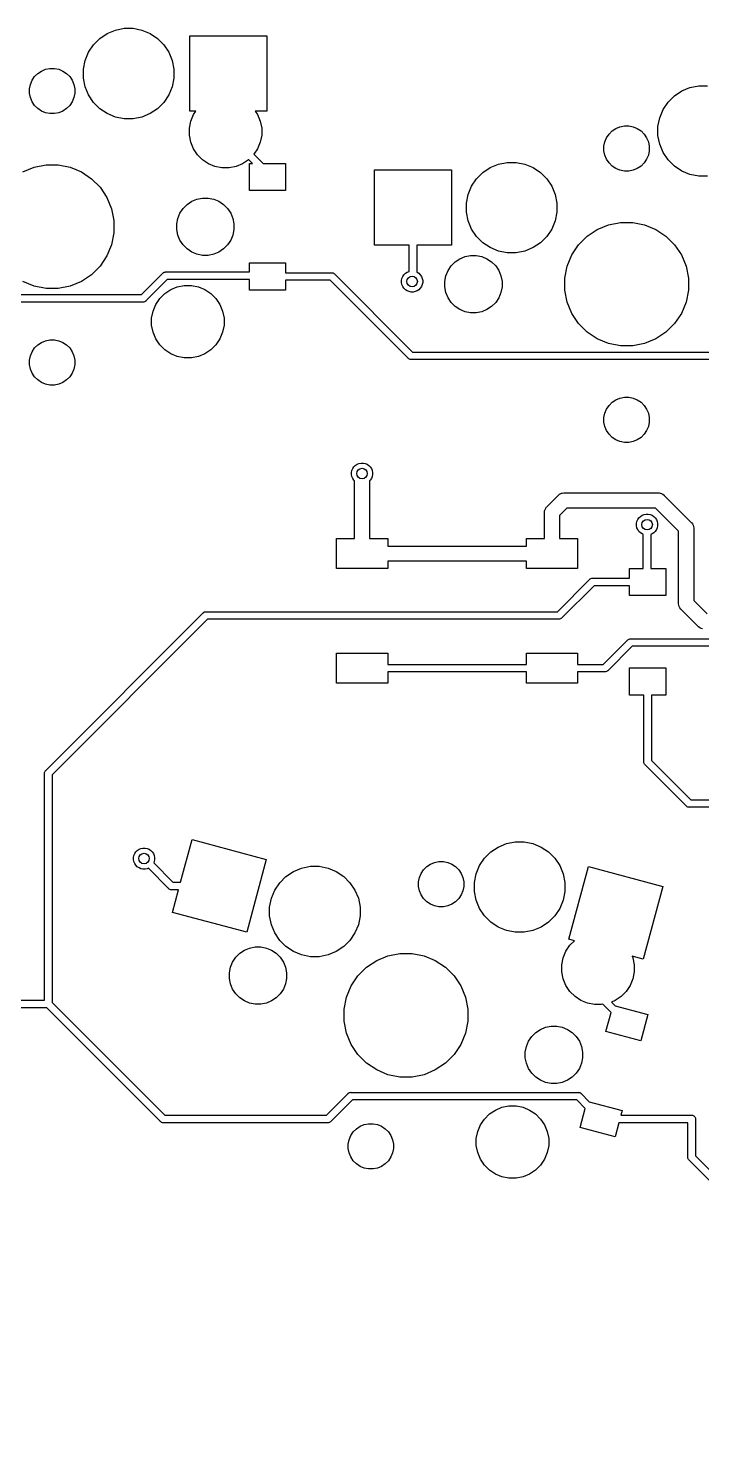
# Model space of a CAD drawing. Extents: x 70 to 347, y -163 to -55.
# Drawn here: x 293.66 to 315.99, y -162.99 to -116.05 of the extents above; entities that cross this region are included whole.
import ezdxf

# ---------------------------------------------------------------- set-up
doc = ezdxf.new("R2010")
doc.units = 0
doc.layers.add('BLACK', color=7, linetype='CONTINUOUS')

msp = doc.modelspace()

# ---------------------------------------------------------------- linework, layer by layer
at = {"layer": 'BLACK', "linetype": 'CONTINUOUS'}
for p, q in [((295.821, -116.595), (296.03, -116.386)), ((296.03, -116.386), (296.276, -116.222)), ((296.276, -116.222), (296.549, -116.109)), ((296.549, -116.109), (296.839, -116.051)), ((296.839, -116.051), (297.134, -116.051)), ((297.134, -116.051), (297.424, -116.109)), ((297.424, -116.109), (297.697, -116.222)), ((297.697, -116.222), (297.943, -116.386)), ((297.943, -116.386), (298.152, -116.595)), ((299.014, -118.801), (299.014, -116.301)), ((299.014, -116.301), (301.564, -116.301)), ((301.564, -116.301), (301.564, -118.801)), ((295.544, -117.114), (295.657, -116.841)), ((295.657, -116.841), (295.821, -116.595)), ((298.152, -116.595), (298.316, -116.841)), ((298.316, -116.841), (298.429, -117.114)), ((295.487, -117.403), (295.544, -117.114)), ((298.429, -117.114), (298.487, -117.403)), ((293.725, -117.912), (293.782, -117.776)), ((293.782, -117.776), (293.864, -117.653)), ((293.864, -117.653), (293.969, -117.549)), ((293.969, -117.549), (294.091, -117.467)), ((294.091, -117.467), (294.228, -117.41)), ((294.228, -117.41), (294.373, -117.381)), ((294.373, -117.381), (294.52, -117.381)), ((294.52, -117.381), (294.665, -117.41)), ((294.665, -117.41), (294.802, -117.467)), ((294.802, -117.467), (294.925, -117.549)), ((294.925, -117.549), (295.029, -117.653)), ((295.029, -117.653), (295.111, -117.776)), ((295.111, -117.776), (295.168, -117.912)), ((295.487, -117.699), (295.487, -117.403)), ((295.544, -117.989), (295.487, -117.699)), ((298.487, -117.699), (298.429, -117.989)), ((298.487, -117.403), (298.487, -117.699)), ((293.697, -118.057), (293.725, -117.912)), ((293.697, -118.205), (293.697, -118.057)), ((293.725, -118.35), (293.697, -118.205)), ((295.168, -117.912), (295.197, -118.057)), ((295.197, -118.205), (295.168, -118.35)), ((295.197, -118.057), (295.197, -118.205)), ((295.657, -118.262), (295.544, -117.989)), ((295.821, -118.507), (295.657, -118.262)), ((298.316, -118.262), (298.152, -118.507)), ((298.429, -117.989), (298.316, -118.262)), ((315.08, -118.291), (315.326, -118.127)), ((315.326, -118.127), (315.599, -118.014)), ((315.599, -118.014), (315.889, -117.956)), ((315.889, -117.956), (316.184, -117.956)), ((293.782, -118.486), (293.725, -118.35)), ((293.864, -118.609), (293.782, -118.486)), ((293.969, -118.714), (293.864, -118.609)), ((294.091, -118.796), (293.969, -118.714)), ((294.925, -118.714), (294.802, -118.796)), ((295.029, -118.609), (294.925, -118.714)), ((295.111, -118.486), (295.029, -118.609)), ((295.168, -118.35), (295.111, -118.486)), ((296.03, -118.716), (295.821, -118.507)), ((296.276, -118.88), (296.03, -118.716)), ((297.943, -118.716), (297.697, -118.88)), ((298.152, -118.507), (297.943, -118.716)), ((314.594, -119.019), (314.707, -118.746)), ((314.707, -118.746), (314.871, -118.5)), ((314.871, -118.5), (315.08, -118.291)), ((294.228, -118.852), (294.091, -118.796)), ((294.373, -118.881), (294.228, -118.852)), ((294.52, -118.881), (294.373, -118.881)), ((294.665, -118.852), (294.52, -118.881)), ((294.802, -118.796), (294.665, -118.852)), ((296.549, -118.994), (296.276, -118.88)), ((296.839, -119.051), (296.549, -118.994)), ((297.134, -119.051), (296.839, -119.051)), ((297.424, -118.994), (297.134, -119.051)), ((297.697, -118.88), (297.424, -118.994)), ((298.997, -119.363), (299.043, -119.131)), ((299.208, -118.801), (299.014, -118.801)), ((299.043, -119.131), (299.133, -118.913)), ((299.133, -118.913), (299.208, -118.801)), ((301.564, -118.801), (301.185, -118.801)), ((301.185, -118.801), (301.26, -118.913)), ((301.26, -118.913), (301.35, -119.131)), ((301.35, -119.131), (301.397, -119.363)), ((314.537, -119.308), (314.594, -119.019)), ((298.997, -119.599), (298.997, -119.363)), ((299.043, -119.831), (298.997, -119.599)), ((301.397, -119.599), (301.35, -119.831)), ((301.397, -119.363), (301.397, -119.599)), ((312.775, -119.817), (312.832, -119.681)), ((312.832, -119.681), (312.914, -119.558)), ((312.914, -119.558), (313.018, -119.454)), ((313.018, -119.454), (313.141, -119.372)), ((313.141, -119.372), (313.278, -119.315)), ((313.278, -119.315), (313.423, -119.286)), ((313.423, -119.286), (313.57, -119.286)), ((313.57, -119.286), (313.715, -119.315)), ((313.715, -119.315), (313.852, -119.372)), ((313.852, -119.372), (313.975, -119.454)), ((313.975, -119.454), (314.079, -119.558)), ((314.079, -119.558), (314.161, -119.681)), ((314.161, -119.681), (314.218, -119.817)), ((314.537, -119.604), (314.537, -119.308)), ((314.594, -119.894), (314.537, -119.604)), ((299.133, -120.05), (299.043, -119.831)), ((299.264, -120.246), (299.133, -120.05)), ((301.26, -120.05), (301.14, -120.229)), ((301.35, -119.831), (301.26, -120.05)), ((312.747, -119.962), (312.775, -119.817)), ((312.747, -120.11), (312.747, -119.962)), ((312.775, -120.255), (312.747, -120.11)), ((314.218, -119.817), (314.247, -119.962)), ((314.247, -120.11), (314.218, -120.255)), ((314.247, -119.962), (314.247, -120.11)), ((314.707, -120.167), (314.594, -119.894)), ((293.849, -120.66), (294.245, -120.581)), ((294.245, -120.581), (294.649, -120.581)), ((294.649, -120.581), (295.045, -120.66)), ((299.432, -120.413), (299.264, -120.246)), ((299.628, -120.545), (299.432, -120.413)), ((299.847, -120.635), (299.628, -120.545)), ((300.765, -120.545), (300.547, -120.635)), ((300.962, -120.413), (300.765, -120.545)), ((300.966, -120.409), (300.962, -120.413)), ((301.089, -120.531), (300.966, -120.409)), ((300.99, -121.431), (300.99, -120.531)), ((300.99, -120.531), (301.089, -120.531)), ((301.14, -120.229), (301.442, -120.531)), ((301.442, -120.531), (302.19, -120.531)), ((302.19, -120.531), (302.19, -121.431)), ((308.976, -120.667), (309.249, -120.554)), ((309.249, -120.554), (309.539, -120.496)), ((309.539, -120.496), (309.834, -120.496)), ((309.834, -120.496), (310.124, -120.554)), ((310.124, -120.554), (310.397, -120.667)), ((312.832, -120.391), (312.775, -120.255)), ((312.914, -120.514), (312.832, -120.391)), ((313.018, -120.619), (312.914, -120.514)), ((313.141, -120.701), (313.018, -120.619)), ((313.975, -120.619), (313.852, -120.701)), ((314.079, -120.514), (313.975, -120.619)), ((314.161, -120.391), (314.079, -120.514)), ((314.218, -120.255), (314.161, -120.391)), ((314.871, -120.412), (314.707, -120.167)), ((315.08, -120.621), (314.871, -120.412)), ((315.326, -120.785), (315.08, -120.621)), ((293.476, -120.815), (293.849, -120.66)), ((295.045, -120.66), (295.418, -120.815)), ((295.418, -120.815), (295.753, -121.039)), ((295.753, -121.039), (296.039, -121.324)), ((300.078, -120.681), (299.847, -120.635)), ((300.315, -120.681), (300.078, -120.681)), ((300.547, -120.635), (300.315, -120.681)), ((305.137, -123.246), (305.137, -120.746)), ((305.137, -120.746), (307.687, -120.746)), ((307.687, -120.746), (307.687, -123.246)), ((308.357, -121.286), (308.521, -121.04)), ((308.521, -121.04), (308.73, -120.831)), ((308.73, -120.831), (308.976, -120.667)), ((310.397, -120.667), (310.643, -120.831)), ((310.643, -120.831), (310.852, -121.04)), ((310.852, -121.04), (311.016, -121.286)), ((313.278, -120.757), (313.141, -120.701)), ((313.423, -120.786), (313.278, -120.757)), ((313.57, -120.786), (313.423, -120.786)), ((313.715, -120.757), (313.57, -120.786)), ((313.852, -120.701), (313.715, -120.757)), ((315.599, -120.899), (315.326, -120.785)), ((315.889, -120.956), (315.599, -120.899)), ((316.184, -120.956), (315.889, -120.956)), ((296.039, -121.324), (296.263, -121.66)), ((302.19, -121.431), (300.99, -121.431)), ((308.187, -121.848), (308.244, -121.559)), ((308.244, -121.559), (308.357, -121.286)), ((311.016, -121.286), (311.129, -121.559)), ((311.129, -121.559), (311.187, -121.848)), ((296.263, -121.66), (296.418, -122.033)), ((296.418, -122.033), (296.497, -122.429)), ((298.685, -122.181), (298.789, -122.026)), ((298.789, -122.026), (298.921, -121.893)), ((298.921, -121.893), (299.077, -121.789)), ((299.077, -121.789), (299.249, -121.718)), ((299.249, -121.718), (299.433, -121.681)), ((299.433, -121.681), (299.62, -121.681)), ((299.62, -121.681), (299.804, -121.718)), ((299.804, -121.718), (299.977, -121.789)), ((299.977, -121.789), (300.132, -121.893)), ((300.132, -121.893), (300.265, -122.026)), ((300.265, -122.026), (300.368, -122.181)), ((308.187, -122.144), (308.187, -121.848)), ((311.187, -121.848), (311.187, -122.144)), ((296.497, -122.429), (296.497, -122.833)), ((298.577, -122.538), (298.613, -122.354)), ((298.613, -122.354), (298.685, -122.181)), ((300.368, -122.181), (300.44, -122.354)), ((300.44, -122.354), (300.477, -122.538)), ((308.244, -122.434), (308.187, -122.144)), ((308.357, -122.707), (308.244, -122.434)), ((311.129, -122.434), (311.016, -122.707)), ((311.187, -122.144), (311.129, -122.434)), ((312.899, -122.565), (313.295, -122.486)), ((313.295, -122.486), (313.699, -122.486)), ((313.699, -122.486), (314.095, -122.565)), ((296.497, -122.833), (296.418, -123.229)), ((298.577, -122.725), (298.577, -122.538)), ((298.613, -122.908), (298.577, -122.725)), ((298.685, -123.081), (298.613, -122.908)), ((300.44, -122.908), (300.368, -123.081)), ((300.477, -122.725), (300.44, -122.908)), ((300.477, -122.538), (300.477, -122.725)), ((308.521, -122.952), (308.357, -122.707)), ((308.73, -123.161), (308.521, -122.952)), ((310.852, -122.952), (310.643, -123.161)), ((311.016, -122.707), (310.852, -122.952)), ((311.904, -123.229), (312.19, -122.944)), ((312.19, -122.944), (312.526, -122.72)), ((312.526, -122.72), (312.899, -122.565)), ((314.095, -122.565), (314.468, -122.72)), ((314.468, -122.72), (314.803, -122.944)), ((314.803, -122.944), (315.089, -123.229)), ((296.418, -123.229), (296.263, -123.602)), ((298.789, -123.237), (298.685, -123.081)), ((298.921, -123.369), (298.789, -123.237)), ((299.077, -123.473), (298.921, -123.369)), ((300.132, -123.369), (299.977, -123.473)), ((300.265, -123.237), (300.132, -123.369)), ((300.368, -123.081), (300.265, -123.237)), ((306.287, -123.246), (305.137, -123.246)), ((306.287, -124.11), (306.287, -123.246)), ((307.687, -123.246), (306.537, -123.246)), ((306.537, -123.246), (306.537, -124.131)), ((308.976, -123.325), (308.73, -123.161)), ((309.249, -123.439), (308.976, -123.325)), ((309.539, -123.496), (309.249, -123.439)), ((310.124, -123.439), (309.834, -123.496)), ((310.397, -123.325), (310.124, -123.439)), ((310.643, -123.161), (310.397, -123.325)), ((311.68, -123.565), (311.904, -123.229)), ((315.089, -123.229), (315.313, -123.565)), ((296.263, -123.602), (296.039, -123.938)), ((299.249, -123.545), (299.077, -123.473)), ((299.433, -123.581), (299.249, -123.545)), ((299.62, -123.581), (299.433, -123.581)), ((299.804, -123.545), (299.62, -123.581)), ((299.977, -123.473), (299.804, -123.545)), ((300.99, -124.131), (300.99, -123.831)), ((300.99, -123.831), (302.19, -123.831)), ((302.19, -123.831), (302.19, -124.156)), ((307.679, -123.931), (307.811, -123.798)), ((307.811, -123.798), (307.967, -123.694)), ((307.967, -123.694), (308.139, -123.623)), ((308.139, -123.623), (308.323, -123.586)), ((308.323, -123.586), (308.51, -123.586)), ((308.51, -123.586), (308.694, -123.623)), ((308.694, -123.623), (308.867, -123.694)), ((308.867, -123.694), (309.022, -123.798)), ((309.022, -123.798), (309.155, -123.931)), ((309.834, -123.496), (309.539, -123.496)), ((311.525, -123.938), (311.68, -123.565)), ((315.313, -123.565), (315.468, -123.938)), ((295.753, -124.224), (295.418, -124.448)), ((296.039, -123.938), (295.753, -124.224)), ((297.413, -124.881), (298.122, -124.172)), ((298.266, -124.381), (297.557, -125.09)), ((298.122, -124.172), (298.126, -124.167)), ((298.126, -124.167), (298.131, -124.163)), ((298.131, -124.163), (298.145, -124.152)), ((298.145, -124.152), (298.167, -124.14)), ((298.167, -124.14), (298.19, -124.133)), ((298.167, -124.14), (298.167, -124.14)), ((298.19, -124.133), (298.208, -124.131)), ((298.208, -124.131), (298.208, -124.131)), ((298.208, -124.131), (298.215, -124.131)), ((298.215, -124.131), (298.221, -124.131)), ((298.221, -124.131), (300.99, -124.131)), ((300.99, -124.381), (298.266, -124.381)), ((300.99, -124.731), (300.99, -124.381)), ((302.19, -124.156), (303.71, -124.156)), ((303.71, -124.156), (303.717, -124.156)), ((303.717, -124.156), (303.723, -124.156)), ((303.723, -124.156), (303.723, -124.156)), ((303.723, -124.156), (303.741, -124.158)), ((303.741, -124.158), (303.765, -124.165)), ((303.765, -124.165), (303.786, -124.177)), ((303.786, -124.177), (303.805, -124.192)), ((303.805, -124.192), (303.809, -124.197)), ((303.809, -124.197), (306.398, -126.786)), ((306.035, -124.413), (306.048, -124.345)), ((306.048, -124.345), (306.074, -124.282)), ((306.074, -124.282), (306.113, -124.224)), ((306.113, -124.224), (306.161, -124.175)), ((306.161, -124.175), (306.219, -124.137)), ((306.219, -124.137), (306.283, -124.111)), ((306.283, -124.111), (306.287, -124.11)), ((306.537, -124.131), (306.55, -124.137)), ((306.55, -124.137), (306.608, -124.175)), ((306.608, -124.175), (306.656, -124.224)), ((306.656, -124.224), (306.695, -124.282)), ((306.695, -124.282), (306.721, -124.345)), ((306.721, -124.345), (306.735, -124.413)), ((307.467, -124.443), (307.503, -124.259)), ((307.503, -124.259), (307.575, -124.086)), ((307.575, -124.086), (307.679, -123.931)), ((309.155, -123.931), (309.258, -124.086)), ((309.258, -124.086), (309.33, -124.259)), ((309.33, -124.259), (309.367, -124.443)), ((311.447, -124.334), (311.525, -123.938)), ((311.447, -124.738), (311.447, -124.334)), ((315.468, -123.938), (315.547, -124.334)), ((315.547, -124.334), (315.547, -124.738)), ((293.849, -124.602), (293.476, -124.448)), ((294.245, -124.681), (293.849, -124.602)), ((294.649, -124.681), (294.245, -124.681)), ((295.045, -124.602), (294.649, -124.681)), ((295.418, -124.448), (295.045, -124.602)), ((298.014, -125.016), (298.182, -124.849)), ((298.182, -124.849), (298.378, -124.718)), ((298.378, -124.718), (298.597, -124.627)), ((298.597, -124.627), (298.828, -124.581)), ((298.828, -124.581), (299.065, -124.581)), ((299.065, -124.581), (299.297, -124.627)), ((299.297, -124.627), (299.515, -124.718)), ((299.515, -124.718), (299.712, -124.849)), ((299.712, -124.849), (299.879, -125.016)), ((302.19, -124.731), (300.99, -124.731)), ((303.665, -124.406), (302.19, -124.406)), ((302.19, -124.406), (302.19, -124.731)), ((306.254, -126.995), (303.665, -124.406)), ((306.035, -124.482), (306.035, -124.413)), ((306.048, -124.549), (306.035, -124.482)), ((306.074, -124.613), (306.048, -124.549)), ((306.113, -124.67), (306.074, -124.613)), ((306.161, -124.719), (306.113, -124.67)), ((306.219, -124.757), (306.161, -124.719)), ((306.283, -124.784), (306.219, -124.757)), ((306.35, -124.797), (306.283, -124.784)), ((306.419, -124.797), (306.35, -124.797)), ((306.487, -124.784), (306.419, -124.797)), ((306.55, -124.757), (306.487, -124.784)), ((306.608, -124.719), (306.55, -124.757)), ((306.656, -124.67), (306.608, -124.719)), ((306.695, -124.613), (306.656, -124.67)), ((306.721, -124.549), (306.695, -124.613)), ((306.735, -124.482), (306.721, -124.549)), ((306.735, -124.413), (306.735, -124.482)), ((307.467, -124.63), (307.467, -124.443)), ((307.503, -124.813), (307.467, -124.63)), ((307.575, -124.986), (307.503, -124.813)), ((309.33, -124.813), (309.258, -124.986)), ((309.367, -124.63), (309.33, -124.813)), ((309.367, -124.443), (309.367, -124.63)), ((311.525, -125.134), (311.447, -124.738)), ((315.547, -124.738), (315.468, -125.134)), ((297.458, -125.131), (287.43, -125.131)), ((287.475, -124.881), (297.413, -124.881)), ((297.465, -125.132), (297.458, -125.131)), ((297.471, -125.131), (297.465, -125.132)), ((297.489, -125.129), (297.471, -125.131)), ((297.471, -125.131), (297.471, -125.131)), ((297.513, -125.122), (297.489, -125.129)), ((297.534, -125.111), (297.513, -125.122)), ((297.553, -125.095), (297.534, -125.111)), ((297.557, -125.09), (297.553, -125.095)), ((297.793, -125.431), (297.883, -125.213)), ((297.883, -125.213), (298.014, -125.016)), ((299.879, -125.016), (300.01, -125.213)), ((300.01, -125.213), (300.1, -125.431)), ((307.679, -125.142), (307.575, -124.986)), ((307.811, -125.274), (307.679, -125.142)), ((307.967, -125.378), (307.811, -125.274)), ((309.022, -125.274), (308.867, -125.378)), ((309.155, -125.142), (309.022, -125.274)), ((309.258, -124.986), (309.155, -125.142)), ((311.68, -125.507), (311.525, -125.134)), ((315.468, -125.134), (315.313, -125.507)), ((297.747, -125.663), (297.793, -125.431)), ((297.747, -125.899), (297.747, -125.663)), ((300.1, -125.431), (300.147, -125.663)), ((300.147, -125.663), (300.147, -125.899)), ((308.139, -125.45), (307.967, -125.378)), ((308.323, -125.486), (308.139, -125.45)), ((308.51, -125.486), (308.323, -125.486)), ((308.694, -125.45), (308.51, -125.486)), ((308.867, -125.378), (308.694, -125.45)), ((311.904, -125.843), (311.68, -125.507)), ((315.313, -125.507), (315.089, -125.843)), ((297.793, -126.131), (297.747, -125.899)), ((297.883, -126.35), (297.793, -126.131)), ((300.1, -126.131), (300.01, -126.35)), ((300.147, -125.899), (300.1, -126.131)), ((312.19, -126.129), (311.904, -125.843)), ((312.526, -126.353), (312.19, -126.129)), ((314.803, -126.129), (314.468, -126.353)), ((315.089, -125.843), (314.803, -126.129)), ((293.782, -126.776), (293.864, -126.653)), ((293.864, -126.653), (293.969, -126.549)), ((293.969, -126.549), (294.091, -126.467)), ((294.091, -126.467), (294.228, -126.41)), ((294.228, -126.41), (294.373, -126.381)), ((294.373, -126.381), (294.52, -126.381)), ((294.52, -126.381), (294.665, -126.41)), ((294.665, -126.41), (294.802, -126.467)), ((294.802, -126.467), (294.925, -126.549)), ((294.925, -126.549), (295.029, -126.653)), ((295.029, -126.653), (295.111, -126.776)), ((298.014, -126.546), (297.883, -126.35)), ((298.182, -126.713), (298.014, -126.546)), ((298.378, -126.845), (298.182, -126.713)), ((299.712, -126.713), (299.515, -126.845)), ((299.879, -126.546), (299.712, -126.713)), ((300.01, -126.35), (299.879, -126.546)), ((312.899, -126.507), (312.526, -126.353)), ((313.295, -126.586), (312.899, -126.507)), ((313.699, -126.586), (313.295, -126.586)), ((314.095, -126.507), (313.699, -126.586)), ((314.468, -126.353), (314.095, -126.507)), ((293.697, -127.057), (293.725, -126.912)), ((293.697, -127.205), (293.697, -127.057)), ((293.725, -126.912), (293.782, -126.776)), ((295.111, -126.776), (295.168, -126.912)), ((295.168, -126.912), (295.197, -127.057)), ((295.197, -127.057), (295.197, -127.205)), ((298.597, -126.935), (298.378, -126.845)), ((298.828, -126.981), (298.597, -126.935)), ((299.065, -126.981), (298.828, -126.981)), ((299.297, -126.935), (299.065, -126.981)), ((299.515, -126.845), (299.297, -126.935)), ((306.258, -127), (306.254, -126.995)), ((306.263, -127.004), (306.258, -127)), ((306.277, -127.016), (306.263, -127.004)), ((306.299, -127.027), (306.277, -127.016)), ((306.322, -127.034), (306.299, -127.027)), ((306.34, -127.036), (306.322, -127.034)), ((306.347, -127.037), (306.34, -127.036)), ((306.34, -127.036), (306.34, -127.036)), ((306.353, -127.036), (306.347, -127.037)), ((316.508, -127.036), (306.353, -127.036)), ((306.398, -126.786), (316.463, -126.786)), ((293.725, -127.35), (293.697, -127.205)), ((293.782, -127.486), (293.725, -127.35)), ((293.864, -127.609), (293.782, -127.486)), ((293.969, -127.714), (293.864, -127.609)), ((295.029, -127.609), (294.925, -127.714)), ((295.111, -127.486), (295.029, -127.609)), ((295.168, -127.35), (295.111, -127.486)), ((295.197, -127.205), (295.168, -127.35)), ((294.091, -127.796), (293.969, -127.714)), ((294.228, -127.852), (294.091, -127.796)), ((294.373, -127.881), (294.228, -127.852)), ((294.52, -127.881), (294.373, -127.881)), ((294.665, -127.852), (294.52, -127.881)), ((294.802, -127.796), (294.665, -127.852)), ((294.925, -127.714), (294.802, -127.796)), ((312.832, -128.681), (312.914, -128.558)), ((312.914, -128.558), (313.018, -128.454)), ((313.018, -128.454), (313.141, -128.372)), ((313.141, -128.372), (313.278, -128.315)), ((313.278, -128.315), (313.423, -128.286)), ((313.423, -128.286), (313.57, -128.286)), ((313.57, -128.286), (313.715, -128.315)), ((313.715, -128.315), (313.852, -128.372)), ((313.852, -128.372), (313.975, -128.454)), ((313.975, -128.454), (314.079, -128.558)), ((314.079, -128.558), (314.161, -128.681)), ((312.747, -128.962), (312.775, -128.817)), ((312.747, -129.11), (312.747, -128.962)), ((312.775, -128.817), (312.832, -128.681)), ((314.161, -128.681), (314.218, -128.817)), ((314.218, -128.817), (314.247, -128.962)), ((314.247, -128.962), (314.247, -129.11)), ((312.775, -129.255), (312.747, -129.11)), ((312.832, -129.391), (312.775, -129.255)), ((312.914, -129.514), (312.832, -129.391)), ((313.018, -129.619), (312.914, -129.514)), ((314.079, -129.514), (313.975, -129.619)), ((314.161, -129.391), (314.079, -129.514)), ((314.218, -129.255), (314.161, -129.391)), ((314.247, -129.11), (314.218, -129.255)), ((313.141, -129.701), (313.018, -129.619)), ((313.278, -129.757), (313.141, -129.701)), ((313.423, -129.786), (313.278, -129.757)), ((313.57, -129.786), (313.423, -129.786)), ((313.715, -129.757), (313.57, -129.786)), ((313.852, -129.701), (313.715, -129.757)), ((313.975, -129.619), (313.852, -129.701)), ((304.558, -130.507), (304.622, -130.48)), ((304.622, -130.48), (304.69, -130.467)), ((304.69, -130.467), (304.758, -130.467)), ((304.758, -130.467), (304.826, -130.48)), ((304.826, -130.48), (304.89, -130.507)), ((304.374, -130.783), (304.387, -130.715)), ((304.374, -130.851), (304.374, -130.783)), ((304.387, -130.919), (304.374, -130.851)), ((304.387, -130.715), (304.414, -130.651)), ((304.414, -130.983), (304.387, -130.919)), ((304.414, -130.651), (304.452, -130.594)), ((304.452, -130.594), (304.501, -130.545)), ((304.501, -130.545), (304.558, -130.507)), ((304.89, -130.507), (304.947, -130.545)), ((304.947, -130.545), (304.996, -130.594)), ((304.996, -130.594), (305.034, -130.651)), ((305.034, -130.651), (305.061, -130.715)), ((305.061, -130.919), (305.034, -130.983)), ((305.061, -130.715), (305.074, -130.783)), ((305.074, -130.851), (305.061, -130.919)), ((305.074, -130.783), (305.074, -130.851)), ((304.452, -131.04), (304.414, -130.983)), ((304.474, -131.062), (304.452, -131.04)), ((304.474, -132.97), (304.474, -131.062)), ((304.996, -131.04), (304.974, -131.062)), ((304.974, -131.062), (304.974, -132.97)), ((305.034, -130.983), (304.996, -131.04)), ((310.856, -131.916), (311.228, -131.543)), ((311.228, -131.543), (311.236, -131.534)), ((311.236, -131.534), (311.274, -131.502)), ((311.274, -131.502), (311.318, -131.479)), ((311.318, -131.479), (311.341, -131.472)), ((311.341, -131.472), (311.365, -131.465)), ((311.365, -131.465), (311.414, -131.46)), ((311.414, -131.46), (311.426, -131.461)), ((311.426, -131.461), (314.548, -131.461)), ((314.548, -131.461), (314.56, -131.46)), ((314.56, -131.46), (314.573, -131.461)), ((314.573, -131.461), (314.609, -131.465)), ((314.609, -131.465), (314.657, -131.479)), ((314.657, -131.479), (314.7, -131.502)), ((314.7, -131.502), (314.738, -131.534)), ((314.738, -131.534), (314.746, -131.543)), ((314.746, -131.543), (315.64, -132.437)), ((310.773, -132.101), (310.778, -132.052)), ((310.774, -132.113), (310.773, -132.101)), ((310.774, -132.97), (310.774, -132.113)), ((310.778, -132.052), (310.792, -132.005)), ((310.792, -132.005), (310.815, -131.961)), ((310.815, -131.961), (310.826, -131.948)), ((310.826, -131.948), (310.846, -131.923)), ((310.846, -131.923), (310.856, -131.916)), ((311.517, -131.961), (311.274, -132.205)), ((311.274, -132.205), (311.274, -132.97)), ((314.457, -131.961), (311.517, -131.961)), ((313.84, -132.409), (313.866, -132.345)), ((313.866, -132.345), (313.905, -132.288)), ((313.905, -132.288), (313.953, -132.239)), ((313.953, -132.239), (314.011, -132.201)), ((314.011, -132.201), (314.074, -132.175)), ((314.074, -132.175), (314.142, -132.161)), ((314.142, -132.161), (314.211, -132.161)), ((314.211, -132.161), (314.278, -132.175)), ((314.278, -132.175), (314.342, -132.201)), ((314.342, -132.201), (314.4, -132.239)), ((314.4, -132.239), (314.448, -132.288)), ((314.448, -132.288), (314.487, -132.345)), ((315.222, -132.726), (314.457, -131.961)), ((314.487, -132.345), (314.513, -132.409)), ((313.826, -132.477), (313.84, -132.409)), ((313.826, -132.546), (313.826, -132.477)), ((313.84, -132.613), (313.826, -132.546)), ((313.866, -132.677), (313.84, -132.613)), ((313.905, -132.734), (313.866, -132.677)), ((313.953, -132.783), (313.905, -132.734)), ((314.011, -132.821), (313.953, -132.783)), ((314.051, -132.838), (314.011, -132.821)), ((314.342, -132.821), (314.301, -132.838)), ((314.4, -132.783), (314.342, -132.821)), ((314.448, -132.734), (314.4, -132.783)), ((314.487, -132.677), (314.448, -132.734)), ((314.513, -132.613), (314.487, -132.677)), ((314.513, -132.409), (314.526, -132.477)), ((314.526, -132.546), (314.513, -132.613)), ((314.526, -132.477), (314.526, -132.546)), ((315.222, -135.122), (315.222, -132.726)), ((315.64, -132.437), (315.649, -132.445)), ((315.649, -132.445), (315.68, -132.483)), ((315.68, -132.483), (315.692, -132.505)), ((315.692, -132.505), (315.704, -132.526)), ((315.704, -132.526), (315.718, -132.573)), ((315.718, -132.573), (315.723, -132.622)), ((315.723, -132.622), (315.722, -132.635)), ((315.722, -132.635), (315.722, -135.031)), ((303.874, -133.97), (303.874, -132.97)), ((303.874, -132.97), (304.474, -132.97)), ((304.974, -132.97), (305.574, -132.97)), ((305.574, -132.97), (305.574, -133.22)), ((305.574, -133.22), (310.174, -133.22)), ((310.174, -133.22), (310.174, -132.97)), ((310.174, -132.97), (310.774, -132.97)), ((311.274, -132.97), (311.874, -132.97)), ((311.874, -132.97), (311.874, -133.97)), ((314.051, -133.961), (314.051, -132.838)), ((314.301, -132.838), (314.301, -133.961)), ((310.174, -133.72), (305.574, -133.72)), ((305.574, -133.72), (305.574, -133.97)), ((310.174, -133.97), (310.174, -133.72)), ((305.574, -133.97), (303.874, -133.97)), ((311.874, -133.97), (310.174, -133.97)), ((313.596, -134.286), (313.596, -133.961)), ((313.596, -133.961), (314.051, -133.961)), ((314.301, -133.961), (314.796, -133.961)), ((314.796, -133.961), (314.796, -134.861)), ((311.2, -135.398), (312.271, -134.327)), ((312.416, -134.536), (311.344, -135.607)), ((312.271, -134.327), (312.275, -134.322)), ((312.275, -134.322), (312.28, -134.318)), ((312.28, -134.318), (312.294, -134.307)), ((312.28, -134.318), (312.28, -134.318)), ((312.294, -134.307), (312.316, -134.295)), ((312.294, -134.307), (312.294, -134.307)), ((312.294, -134.307), (312.294, -134.307)), ((312.316, -134.295), (312.339, -134.288)), ((312.339, -134.288), (312.358, -134.286)), ((312.358, -134.286), (312.358, -134.286)), ((312.358, -134.286), (312.364, -134.286)), ((312.364, -134.286), (312.37, -134.286)), ((312.37, -134.286), (313.596, -134.286)), ((313.596, -134.536), (312.416, -134.536)), ((313.596, -134.861), (313.596, -134.536)), ((314.796, -134.861), (313.596, -134.861)), ((315.22, -135.134), (315.222, -135.122)), ((315.225, -135.183), (315.22, -135.134)), ((315.24, -135.23), (315.225, -135.183)), ((315.722, -135.031), (316.164, -135.473)), ((294.235, -140.664), (299.459, -135.439)), ((299.603, -135.648), (294.444, -140.808)), ((299.459, -135.439), (299.463, -135.435)), ((299.463, -135.435), (299.476, -135.424)), ((299.476, -135.424), (299.482, -135.419)), ((299.482, -135.419), (299.504, -135.407)), ((299.504, -135.407), (299.527, -135.4)), ((299.527, -135.4), (299.545, -135.398)), ((299.545, -135.398), (299.545, -135.398)), ((299.545, -135.398), (299.552, -135.398)), ((299.552, -135.398), (299.558, -135.398)), ((299.558, -135.398), (311.2, -135.398)), ((311.245, -135.648), (299.603, -135.648)), ((311.252, -135.649), (311.245, -135.648)), ((311.258, -135.648), (311.252, -135.649)), ((311.276, -135.647), (311.258, -135.648)), ((311.258, -135.648), (311.258, -135.648)), ((311.3, -135.639), (311.276, -135.647)), ((311.321, -135.628), (311.3, -135.639)), ((311.34, -135.612), (311.321, -135.628)), ((311.344, -135.607), (311.34, -135.612)), ((315.258, -135.265), (315.24, -135.23)), ((315.263, -135.274), (315.258, -135.265)), ((315.294, -135.312), (315.263, -135.274)), ((315.304, -135.32), (315.294, -135.312)), ((315.875, -135.892), (315.304, -135.32)), ((315.883, -135.901), (315.875, -135.892)), ((315.921, -135.932), (315.883, -135.901)), ((315.965, -135.956), (315.921, -135.932)), ((316.012, -135.97), (315.965, -135.956)), ((312.725, -137.145), (313.534, -136.336)), ((313.679, -136.545), (312.87, -137.354)), ((313.534, -136.336), (313.538, -136.331)), ((313.538, -136.331), (313.543, -136.327)), ((313.543, -136.327), (313.557, -136.316)), ((313.543, -136.327), (313.543, -136.327)), ((313.557, -136.316), (313.579, -136.304)), ((313.579, -136.304), (313.602, -136.297)), ((313.602, -136.297), (313.621, -136.295)), ((313.621, -136.295), (313.627, -136.294)), ((313.621, -136.295), (313.621, -136.295)), ((313.627, -136.294), (313.633, -136.295)), ((313.633, -136.295), (325.877, -136.295)), ((325.923, -136.545), (313.679, -136.545)), ((303.874, -137.77), (303.874, -136.77)), ((303.874, -136.77), (305.574, -136.77)), ((305.574, -136.77), (305.574, -137.145)), ((310.174, -137.145), (310.174, -136.77)), ((310.174, -136.77), (311.874, -136.77)), ((311.874, -136.77), (311.874, -137.145)), ((305.574, -137.145), (310.174, -137.145)), ((310.174, -137.395), (305.574, -137.395)), ((305.574, -137.395), (305.574, -137.77)), ((310.174, -137.77), (310.174, -137.395)), ((311.874, -137.145), (312.725, -137.145)), ((312.771, -137.395), (311.874, -137.395)), ((311.874, -137.395), (311.874, -137.77)), ((312.777, -137.396), (312.771, -137.395)), ((312.783, -137.395), (312.777, -137.396)), ((312.802, -137.393), (312.783, -137.395)), ((312.783, -137.395), (312.783, -137.395)), ((312.825, -137.386), (312.802, -137.393)), ((312.847, -137.374), (312.825, -137.386)), ((312.866, -137.359), (312.847, -137.374)), ((312.87, -137.354), (312.866, -137.359)), ((313.596, -138.161), (313.596, -137.261)), ((313.596, -137.261), (314.796, -137.261)), ((314.796, -137.261), (314.796, -138.161)), ((305.574, -137.77), (303.874, -137.77)), ((311.874, -137.77), (310.174, -137.77)), ((314.071, -138.161), (313.596, -138.161)), ((314.071, -140.374), (314.071, -138.161)), ((314.796, -138.161), (314.321, -138.161)), ((314.321, -138.161), (314.321, -140.329)), ((314.321, -140.329), (315.628, -141.636)), ((294.193, -140.756), (294.195, -140.732)), ((294.194, -140.763), (294.193, -140.756)), ((294.194, -148.286), (294.194, -140.763)), ((294.195, -140.732), (294.203, -140.708)), ((294.203, -140.708), (294.214, -140.687)), ((294.214, -140.687), (294.226, -140.672)), ((294.226, -140.672), (294.23, -140.668)), ((294.226, -140.672), (294.226, -140.672)), ((294.23, -140.668), (294.235, -140.664)), ((294.444, -140.808), (294.444, -148.359)), ((314.07, -140.38), (314.071, -140.374)), ((314.071, -140.387), (314.07, -140.38)), ((314.072, -140.405), (314.071, -140.387)), ((314.071, -140.387), (314.071, -140.387)), ((314.08, -140.428), (314.072, -140.405)), ((314.091, -140.45), (314.08, -140.428)), ((314.107, -140.469), (314.091, -140.45)), ((314.112, -140.473), (314.107, -140.469)), ((315.484, -141.845), (314.112, -140.473)), ((315.628, -141.636), (331.036, -141.636)), ((315.488, -141.85), (315.484, -141.845)), ((315.492, -141.854), (315.488, -141.85)), ((315.507, -141.866), (315.492, -141.854)), ((315.528, -141.877), (315.507, -141.866)), ((315.552, -141.884), (315.528, -141.877)), ((315.57, -141.886), (315.552, -141.884)), ((315.576, -141.887), (315.57, -141.886)), ((315.57, -141.886), (315.57, -141.886)), ((315.583, -141.886), (315.576, -141.887)), ((330.99, -141.886), (315.583, -141.886)), ((298.709, -144.368), (299.087, -142.956)), ((299.087, -142.956), (301.55, -143.616)), ((309.239, -143.202), (309.512, -143.089)), ((309.512, -143.089), (309.802, -143.031)), ((309.802, -143.031), (310.097, -143.031)), ((310.097, -143.031), (310.387, -143.089)), ((310.387, -143.089), (310.66, -143.202)), ((297.145, -143.552), (297.158, -143.484)), ((297.145, -143.621), (297.145, -143.552)), ((297.158, -143.688), (297.145, -143.621)), ((297.158, -143.484), (297.184, -143.42)), ((297.184, -143.42), (297.223, -143.363)), ((297.223, -143.363), (297.271, -143.314)), ((297.271, -143.314), (297.329, -143.276)), ((297.329, -143.276), (297.393, -143.25)), ((297.393, -143.25), (297.46, -143.236)), ((297.46, -143.236), (297.529, -143.236)), ((297.529, -143.236), (297.597, -143.25)), ((297.597, -143.25), (297.66, -143.276)), ((297.66, -143.276), (297.718, -143.314)), ((297.718, -143.314), (297.766, -143.363)), ((297.766, -143.363), (297.805, -143.42)), ((297.805, -143.42), (297.831, -143.484)), ((297.831, -143.484), (297.845, -143.552)), ((297.845, -143.621), (297.831, -143.688)), ((297.845, -143.552), (297.845, -143.621)), ((301.55, -143.616), (300.903, -146.031)), ((308.62, -143.82), (308.785, -143.575)), ((308.785, -143.575), (308.993, -143.366)), ((308.993, -143.366), (309.239, -143.202)), ((310.66, -143.202), (310.906, -143.366)), ((310.906, -143.366), (311.115, -143.575)), ((311.115, -143.575), (311.279, -143.82)), ((297.184, -143.752), (297.158, -143.688)), ((297.223, -143.809), (297.184, -143.752)), ((297.271, -143.858), (297.223, -143.809)), ((297.329, -143.896), (297.271, -143.858)), ((297.393, -143.923), (297.329, -143.896)), ((297.46, -143.936), (297.393, -143.923)), ((297.529, -143.936), (297.46, -143.936)), ((297.597, -143.923), (297.529, -143.936)), ((297.637, -143.906), (297.597, -143.923)), ((298.309, -144.577), (297.637, -143.906)), ((297.831, -143.688), (297.814, -143.729)), ((297.814, -143.729), (298.453, -144.368)), ((302.202, -144.176), (302.448, -144.012)), ((302.448, -144.012), (302.721, -143.899)), ((302.721, -143.899), (303.011, -143.841)), ((303.011, -143.841), (303.306, -143.841)), ((303.306, -143.841), (303.596, -143.899)), ((303.596, -143.899), (303.869, -144.012)), ((303.869, -144.012), (304.115, -144.176)), ((306.625, -144.215), (306.681, -144.079)), ((306.681, -144.079), (306.764, -143.956)), ((306.764, -143.956), (306.868, -143.851)), ((306.868, -143.851), (306.991, -143.769)), ((306.991, -143.769), (307.127, -143.713)), ((307.127, -143.713), (307.272, -143.684)), ((307.272, -143.684), (307.42, -143.684)), ((307.42, -143.684), (307.565, -143.713)), ((307.565, -143.713), (307.701, -143.769)), ((307.701, -143.769), (307.824, -143.851)), ((307.824, -143.851), (307.929, -143.956)), ((307.929, -143.956), (308.011, -144.079)), ((308.011, -144.079), (308.067, -144.215)), ((308.45, -144.383), (308.507, -144.093)), ((308.507, -144.093), (308.62, -143.82)), ((311.279, -143.82), (311.392, -144.093)), ((311.392, -144.093), (311.45, -144.383)), ((311.584, -146.263), (312.231, -143.848)), ((312.231, -143.848), (314.694, -144.508)), ((298.453, -144.368), (298.709, -144.368)), ((301.829, -144.63), (301.993, -144.385)), ((301.993, -144.385), (302.202, -144.176)), ((304.115, -144.176), (304.324, -144.385)), ((304.324, -144.385), (304.488, -144.63)), ((306.596, -144.36), (306.625, -144.215)), ((306.596, -144.508), (306.596, -144.36)), ((306.625, -144.653), (306.596, -144.508)), ((308.067, -144.215), (308.096, -144.36)), ((308.096, -144.508), (308.067, -144.653)), ((308.096, -144.36), (308.096, -144.508)), ((308.45, -144.679), (308.45, -144.383)), ((311.45, -144.383), (311.45, -144.679)), ((314.694, -144.508), (314.047, -146.923)), ((298.313, -144.582), (298.309, -144.577)), ((298.318, -144.586), (298.313, -144.582)), ((298.33, -144.596), (298.318, -144.586)), ((298.318, -144.586), (298.318, -144.586)), ((298.332, -144.598), (298.33, -144.596)), ((298.354, -144.609), (298.332, -144.598)), ((298.377, -144.617), (298.354, -144.609)), ((298.396, -144.618), (298.377, -144.617)), ((298.402, -144.619), (298.396, -144.618)), ((298.396, -144.618), (298.396, -144.618)), ((298.408, -144.618), (298.402, -144.619)), ((298.642, -144.618), (298.408, -144.618)), ((298.44, -145.371), (298.642, -144.618)), ((301.659, -145.193), (301.716, -144.903)), ((301.716, -144.903), (301.829, -144.63)), ((304.488, -144.63), (304.601, -144.903)), ((304.601, -144.903), (304.659, -145.193)), ((306.681, -144.789), (306.625, -144.653)), ((306.764, -144.912), (306.681, -144.789)), ((306.868, -145.016), (306.764, -144.912)), ((306.991, -145.098), (306.868, -145.016)), ((307.824, -145.016), (307.701, -145.098)), ((307.929, -144.912), (307.824, -145.016)), ((308.011, -144.789), (307.929, -144.912)), ((308.067, -144.653), (308.011, -144.789)), ((308.507, -144.969), (308.45, -144.679)), ((308.62, -145.242), (308.507, -144.969)), ((311.392, -144.969), (311.279, -145.242)), ((311.45, -144.679), (311.392, -144.969)), ((300.903, -146.031), (298.44, -145.371)), ((301.659, -145.489), (301.659, -145.193)), ((301.716, -145.778), (301.659, -145.489)), ((304.659, -145.489), (304.601, -145.778)), ((304.659, -145.193), (304.659, -145.489)), ((307.127, -145.155), (306.991, -145.098)), ((307.272, -145.184), (307.127, -145.155)), ((307.42, -145.184), (307.272, -145.184)), ((307.565, -145.155), (307.42, -145.184)), ((307.701, -145.098), (307.565, -145.155)), ((308.785, -145.487), (308.62, -145.242)), ((308.993, -145.696), (308.785, -145.487)), ((311.115, -145.487), (310.906, -145.696)), ((311.279, -145.242), (311.115, -145.487)), ((301.829, -146.051), (301.716, -145.778)), ((304.601, -145.778), (304.488, -146.051)), ((309.239, -145.86), (308.993, -145.696)), ((309.512, -145.973), (309.239, -145.86)), ((309.802, -146.031), (309.512, -145.973)), ((310.387, -145.973), (310.097, -146.031)), ((310.66, -145.86), (310.387, -145.973)), ((310.906, -145.696), (310.66, -145.86)), ((301.993, -146.297), (301.829, -146.051)), ((302.202, -146.506), (301.993, -146.297)), ((304.324, -146.297), (304.115, -146.506)), ((304.488, -146.051), (304.324, -146.297)), ((310.097, -146.031), (309.802, -146.031)), ((311.768, -146.312), (311.584, -146.263)), ((311.619, -146.461), (311.768, -146.312)), ((300.433, -147.016), (300.537, -146.86)), ((300.537, -146.86), (300.669, -146.728)), ((300.669, -146.728), (300.824, -146.624)), ((300.824, -146.624), (300.997, -146.552)), ((300.997, -146.552), (301.181, -146.516)), ((301.181, -146.516), (301.368, -146.516)), ((301.368, -146.516), (301.552, -146.552)), ((301.552, -146.552), (301.724, -146.624)), ((301.724, -146.624), (301.88, -146.728)), ((301.88, -146.728), (302.012, -146.86)), ((302.012, -146.86), (302.116, -147.016)), ((302.448, -146.67), (302.202, -146.506)), ((302.721, -146.783), (302.448, -146.67)), ((303.011, -146.841), (302.721, -146.783)), ((303.306, -146.841), (303.011, -146.841)), ((303.596, -146.783), (303.306, -146.841)), ((303.869, -146.67), (303.596, -146.783)), ((304.115, -146.506), (303.869, -146.67)), ((305.21, -146.964), (305.583, -146.809)), ((305.583, -146.809), (305.979, -146.731)), ((305.979, -146.731), (306.383, -146.731)), ((306.383, -146.731), (306.779, -146.809)), ((306.779, -146.809), (307.152, -146.964)), ((311.351, -147.108), (311.397, -146.876)), ((311.397, -146.876), (311.487, -146.658)), ((311.487, -146.658), (311.619, -146.461)), ((314.047, -146.923), (313.684, -146.826)), ((313.684, -146.826), (313.705, -146.876)), ((313.705, -146.876), (313.751, -147.108)), ((300.324, -147.372), (300.361, -147.189)), ((300.324, -147.559), (300.324, -147.372)), ((300.361, -147.189), (300.433, -147.016)), ((302.116, -147.016), (302.188, -147.189)), ((302.188, -147.189), (302.224, -147.372)), ((302.224, -147.372), (302.224, -147.559)), ((304.589, -147.474), (304.875, -147.188)), ((304.875, -147.188), (305.21, -146.964)), ((307.152, -146.964), (307.488, -147.188)), ((307.488, -147.188), (307.774, -147.474)), ((311.351, -147.344), (311.351, -147.108)), ((311.397, -147.576), (311.351, -147.344)), ((313.751, -147.344), (313.705, -147.576)), ((313.751, -147.108), (313.751, -147.344)), ((300.361, -147.743), (300.324, -147.559)), ((300.433, -147.916), (300.361, -147.743)), ((302.188, -147.743), (302.116, -147.916)), ((302.224, -147.559), (302.188, -147.743)), ((304.21, -148.183), (304.365, -147.809)), ((304.365, -147.809), (304.589, -147.474)), ((307.774, -147.474), (307.998, -147.809)), ((307.998, -147.809), (308.153, -148.183)), ((311.487, -147.794), (311.397, -147.576)), ((311.619, -147.991), (311.487, -147.794)), ((313.614, -147.794), (313.483, -147.991)), ((313.705, -147.576), (313.614, -147.794)), ((292.665, -148.286), (294.194, -148.286)), ((300.537, -148.071), (300.433, -147.916)), ((300.669, -148.204), (300.537, -148.071)), ((300.824, -148.308), (300.669, -148.204)), ((300.997, -148.379), (300.824, -148.308)), ((301.724, -148.308), (301.552, -148.379)), ((301.88, -148.204), (301.724, -148.308)), ((302.012, -148.071), (301.88, -148.204)), ((302.116, -147.916), (302.012, -148.071)), ((304.131, -148.579), (304.21, -148.183)), ((308.153, -148.183), (308.231, -148.579)), ((311.786, -148.158), (311.619, -147.991)), ((311.982, -148.289), (311.786, -148.158)), ((312.201, -148.38), (311.982, -148.289)), ((313.119, -148.289), (312.992, -148.342)), ((313.316, -148.158), (313.119, -148.289)), ((313.483, -147.991), (313.316, -148.158)), ((294.267, -148.536), (292.665, -148.536)), ((298.038, -152.307), (294.267, -148.536)), ((294.444, -148.359), (298.182, -152.098)), ((301.181, -148.416), (300.997, -148.379)), ((301.368, -148.416), (301.181, -148.416)), ((301.552, -148.379), (301.368, -148.416)), ((304.131, -148.982), (304.131, -148.579)), ((308.231, -148.579), (308.231, -148.982)), ((312.433, -148.426), (312.201, -148.38)), ((312.669, -148.426), (312.433, -148.426)), ((312.714, -148.417), (312.669, -148.426)), ((312.982, -148.685), (312.714, -148.417)), ((312.813, -149.315), (312.982, -148.685)), ((312.992, -148.342), (313.114, -148.464)), ((313.114, -148.464), (314.205, -148.756)), ((314.205, -148.756), (313.972, -149.626)), ((304.21, -149.378), (304.131, -148.982)), ((308.231, -148.982), (308.153, -149.378)), ((310.483, -149.357), (310.638, -149.253)), ((310.638, -149.253), (310.811, -149.182)), ((310.811, -149.182), (310.995, -149.145)), ((310.995, -149.145), (311.182, -149.145)), ((311.182, -149.145), (311.365, -149.182)), ((311.365, -149.182), (311.538, -149.253)), ((311.538, -149.253), (311.694, -149.357)), ((304.365, -149.752), (304.21, -149.378)), ((308.153, -149.378), (307.998, -149.752)), ((310.175, -149.818), (310.246, -149.645)), ((310.246, -149.645), (310.35, -149.49)), ((310.35, -149.49), (310.483, -149.357)), ((311.694, -149.357), (311.826, -149.49)), ((311.826, -149.49), (311.93, -149.645)), ((311.93, -149.645), (312.002, -149.818)), ((313.972, -149.626), (312.813, -149.315)), ((304.589, -150.087), (304.365, -149.752)), ((304.875, -150.373), (304.589, -150.087)), ((307.774, -150.087), (307.488, -150.373)), ((307.998, -149.752), (307.774, -150.087)), ((310.138, -150.002), (310.175, -149.818)), ((310.138, -150.189), (310.138, -150.002)), ((310.175, -150.372), (310.138, -150.189)), ((312.002, -149.818), (312.038, -150.002)), ((312.038, -150.189), (312.002, -150.372)), ((312.038, -150.002), (312.038, -150.189)), ((305.21, -150.597), (304.875, -150.373)), ((305.583, -150.752), (305.21, -150.597)), ((307.152, -150.597), (306.779, -150.752)), ((307.488, -150.373), (307.152, -150.597)), ((310.246, -150.545), (310.175, -150.372)), ((310.35, -150.701), (310.246, -150.545)), ((311.93, -150.545), (311.826, -150.701)), ((312.002, -150.372), (311.93, -150.545)), ((305.979, -150.831), (305.583, -150.752)), ((306.383, -150.831), (305.979, -150.831)), ((306.779, -150.752), (306.383, -150.831)), ((310.483, -150.833), (310.35, -150.701)), ((310.638, -150.937), (310.483, -150.833)), ((310.811, -151.009), (310.638, -150.937)), ((310.995, -151.045), (310.811, -151.009)), ((311.182, -151.045), (310.995, -151.045)), ((311.365, -151.009), (311.182, -151.045)), ((311.538, -150.937), (311.365, -151.009)), ((311.694, -150.833), (311.538, -150.937)), ((311.826, -150.701), (311.694, -150.833)), ((303.54, -152.098), (304.259, -151.379)), ((304.404, -151.588), (303.684, -152.307)), ((304.259, -151.379), (304.263, -151.374)), ((304.263, -151.374), (304.269, -151.369)), ((304.269, -151.369), (304.282, -151.358)), ((304.282, -151.358), (304.304, -151.347)), ((304.304, -151.347), (304.327, -151.34)), ((304.327, -151.34), (304.346, -151.338)), ((304.346, -151.338), (304.352, -151.337)), ((304.346, -151.338), (304.346, -151.338)), ((304.352, -151.337), (304.358, -151.338)), ((304.358, -151.338), (311.888, -151.338)), ((311.843, -151.588), (304.404, -151.588)), ((312.127, -151.873), (311.843, -151.588)), ((311.888, -151.338), (311.894, -151.337)), ((311.894, -151.337), (311.9, -151.338)), ((311.9, -151.338), (311.9, -151.338)), ((311.9, -151.338), (311.919, -151.34)), ((311.919, -151.34), (311.942, -151.347)), ((311.942, -151.347), (311.964, -151.358)), ((311.964, -151.358), (311.983, -151.374)), ((311.983, -151.374), (311.987, -151.379)), ((311.987, -151.379), (312.26, -151.652)), ((308.781, -152.223), (308.948, -152.056)), ((308.948, -152.056), (309.144, -151.924)), ((309.144, -151.924), (309.363, -151.834)), ((309.363, -151.834), (309.595, -151.788)), ((309.595, -151.788), (309.831, -151.788)), ((309.831, -151.788), (310.063, -151.834)), ((310.063, -151.834), (310.281, -151.924)), ((310.281, -151.924), (310.478, -152.056)), ((310.478, -152.056), (310.645, -152.223)), ((311.959, -152.503), (312.127, -151.873)), ((312.26, -151.652), (313.351, -151.944)), ((313.351, -151.944), (313.309, -152.098)), ((298.042, -152.312), (298.038, -152.307)), ((298.047, -152.316), (298.042, -152.312)), ((298.061, -152.328), (298.047, -152.316)), ((298.077, -152.336), (298.061, -152.328)), ((298.083, -152.339), (298.077, -152.336)), ((298.106, -152.346), (298.083, -152.339)), ((298.124, -152.348), (298.106, -152.346)), ((298.125, -152.348), (298.124, -152.348)), ((298.131, -152.349), (298.125, -152.348)), ((298.137, -152.348), (298.131, -152.349)), ((303.585, -152.348), (298.137, -152.348)), ((298.182, -152.098), (303.54, -152.098)), ((303.592, -152.349), (303.585, -152.348)), ((303.598, -152.348), (303.592, -152.349)), ((303.616, -152.346), (303.598, -152.348)), ((303.598, -152.348), (303.598, -152.348)), ((303.64, -152.339), (303.616, -152.346)), ((303.661, -152.328), (303.64, -152.339)), ((303.68, -152.312), (303.661, -152.328)), ((303.684, -152.307), (303.68, -152.312)), ((304.434, -152.649), (304.539, -152.545)), ((304.539, -152.545), (304.661, -152.463)), ((304.661, -152.463), (304.798, -152.406)), ((304.798, -152.406), (304.943, -152.377)), ((304.943, -152.377), (305.091, -152.377)), ((305.091, -152.377), (305.235, -152.406)), ((305.235, -152.406), (305.372, -152.463)), ((305.372, -152.463), (305.495, -152.545)), ((305.495, -152.545), (305.599, -152.649)), ((308.559, -152.638), (308.649, -152.419)), ((308.649, -152.419), (308.781, -152.223)), ((310.645, -152.223), (310.776, -152.419)), ((310.776, -152.419), (310.867, -152.638)), ((313.118, -152.813), (311.959, -152.503)), ((313.242, -152.348), (313.118, -152.813)), ((315.532, -152.348), (313.242, -152.348)), ((313.309, -152.098), (315.65, -152.098)), ((315.532, -153.493), (315.532, -152.348)), ((315.65, -152.098), (315.657, -152.098)), ((315.657, -152.098), (315.663, -152.098)), ((315.663, -152.098), (315.681, -152.1)), ((315.681, -152.1), (315.705, -152.107)), ((315.705, -152.107), (315.726, -152.119)), ((315.726, -152.119), (315.745, -152.134)), ((315.745, -152.134), (315.761, -152.153)), ((315.761, -152.153), (315.773, -152.175)), ((315.773, -152.175), (315.78, -152.199)), ((315.78, -152.199), (315.782, -152.223)), ((315.782, -152.223), (315.782, -152.229)), ((315.782, -152.229), (315.782, -153.448)), ((304.267, -153.053), (304.296, -152.908)), ((304.296, -152.908), (304.352, -152.772)), ((304.352, -152.772), (304.434, -152.649)), ((305.599, -152.649), (305.681, -152.772)), ((305.681, -152.772), (305.738, -152.908)), ((305.738, -152.908), (305.767, -153.053)), ((308.513, -152.87), (308.559, -152.638)), ((308.513, -153.106), (308.513, -152.87)), ((310.867, -152.638), (310.913, -152.87)), ((310.913, -152.87), (310.913, -153.106)), ((304.267, -153.201), (304.267, -153.053)), ((304.296, -153.346), (304.267, -153.201)), ((304.352, -153.482), (304.296, -153.346)), ((304.434, -153.605), (304.352, -153.482)), ((305.681, -153.482), (305.599, -153.605)), ((305.738, -153.346), (305.681, -153.482)), ((305.767, -153.201), (305.738, -153.346)), ((305.767, -153.053), (305.767, -153.201)), ((308.559, -153.338), (308.513, -153.106)), ((308.649, -153.556), (308.559, -153.338)), ((310.867, -153.338), (310.776, -153.556)), ((310.913, -153.106), (310.867, -153.338)), ((315.782, -153.448), (325.115, -162.781)), ((304.539, -153.71), (304.434, -153.605)), ((304.661, -153.792), (304.539, -153.71)), ((304.798, -153.848), (304.661, -153.792)), ((304.943, -153.877), (304.798, -153.848)), ((305.091, -153.877), (304.943, -153.877)), ((305.235, -153.848), (305.091, -153.877)), ((305.372, -153.792), (305.235, -153.848)), ((305.495, -153.71), (305.372, -153.792)), ((305.599, -153.605), (305.495, -153.71)), ((308.781, -153.753), (308.649, -153.556)), ((308.948, -153.92), (308.781, -153.753)), ((309.144, -154.051), (308.948, -153.92)), ((310.478, -153.92), (310.281, -154.051)), ((310.645, -153.753), (310.478, -153.92)), ((310.776, -153.556), (310.645, -153.753)), ((315.531, -153.499), (315.532, -153.493)), ((315.532, -153.506), (315.531, -153.499)), ((315.533, -153.524), (315.532, -153.506)), ((315.532, -153.506), (315.532, -153.506)), ((315.541, -153.548), (315.533, -153.524)), ((315.552, -153.569), (315.541, -153.548)), ((315.568, -153.588), (315.552, -153.569)), ((315.573, -153.592), (315.568, -153.588)), ((324.971, -162.99), (315.573, -153.592)), ((309.363, -154.142), (309.144, -154.051)), ((309.595, -154.188), (309.363, -154.142)), ((309.831, -154.188), (309.595, -154.188)), ((310.063, -154.142), (309.831, -154.188)), ((310.281, -154.051), (310.063, -154.142))]:
    msp.add_line(p, q, dxfattribs=at)
at = {"layer": 'BLACK'}
for centre in [(306.385, -124.447), (304.724, -130.817), (314.176, -132.511), (297.495, -143.586)]:
    msp.add_circle(centre, 0.175, dxfattribs=at)

doc.saveas('drawing.dxf')
